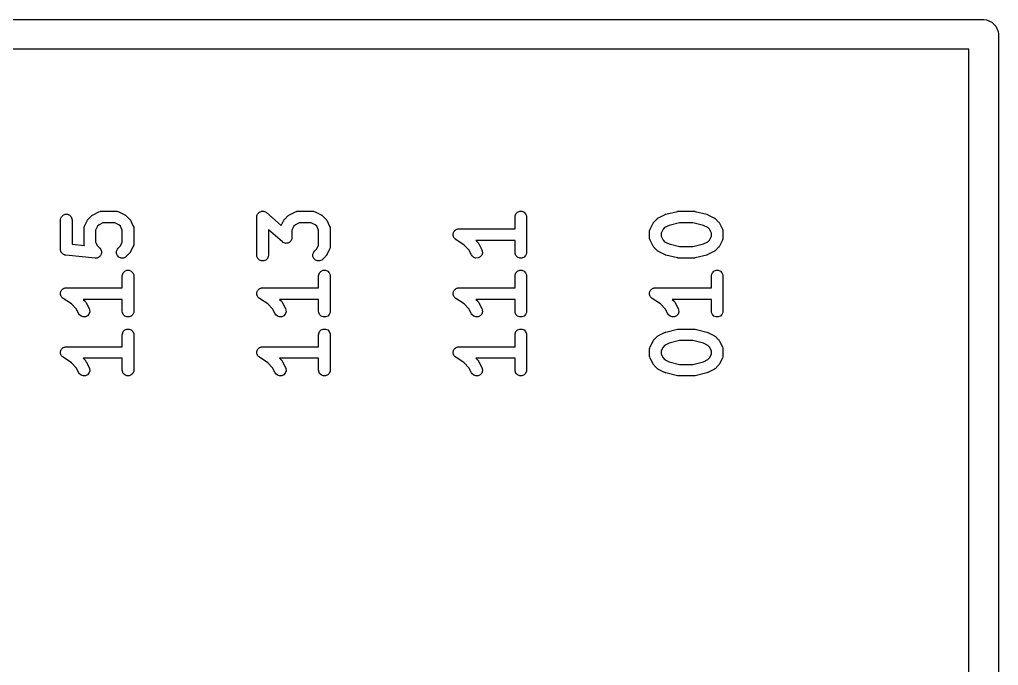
# Model space of a CAD drawing. Extents: x 164.6 to 215.9, y -98.7 to -77.7.
# Drawn here: x 190.44 to 203.1, y -87.27 to -78.91 of the extents above; entities that cross this region are included whole.
import ezdxf

# ---------------------------------------------------------------- set-up
doc = ezdxf.new("R2010")
doc.units = 0
doc.layers.add('BLACK', color=7, linetype='CONTINUOUS')

msp = doc.modelspace()

# ---------------------------------------------------------------- linework, layer by layer
at = {"layer": 'BLACK', "linetype": 'CONTINUOUS'}
for p, q in [((172.43, -78.9145), (202.91, -78.9145)), ((202.91, -78.9145), (202.947165, -78.91816)), ((202.947165, -78.91816), (203.015836, -78.946605)), ((203.015836, -78.946605), (203.068395, -78.999164)), ((203.068395, -78.999164), (203.09684, -79.067835)), ((203.09684, -79.067835), (203.1005, -79.105)), ((203.1005, -79.105), (203.1005, -96.885)), ((202.7195, -79.2955), (172.43, -79.2955)), ((202.7195, -96.6945), (202.7195, -79.2955)), ((191.389706, -81.438345), (191.465897, -81.40025)), ((191.465897, -81.40025), (191.479629, -81.394995)), ((191.479629, -81.394995), (191.482316, -81.394804)), ((191.482316, -81.394804), (191.484806, -81.393773)), ((191.484806, -81.393773), (191.499438, -81.392332)), ((191.499438, -81.392332), (191.689914, -81.392332)), ((191.689914, -81.392332), (191.704546, -81.393773)), ((191.704546, -81.393773), (191.707035, -81.394804)), ((191.707035, -81.394804), (191.709723, -81.394995)), ((191.709723, -81.394995), (191.723455, -81.40025)), ((191.723455, -81.40025), (191.799645, -81.438345)), ((193.528545, -81.417053), (193.536571, -81.407881)), ((193.536571, -81.407881), (193.53884, -81.406758)), ((193.53884, -81.406758), (193.540627, -81.404972)), ((193.540627, -81.404972), (193.551877, -81.400311)), ((193.551877, -81.400311), (193.562803, -81.394909)), ((193.562803, -81.394909), (193.565326, -81.39474)), ((193.565326, -81.39474), (193.567663, -81.393773)), ((193.567663, -81.393773), (193.579848, -81.393773)), ((193.579848, -81.393773), (193.592001, -81.392963)), ((193.592001, -81.392963), (193.594396, -81.393773)), ((193.594396, -81.393773), (193.596927, -81.393773)), ((193.596927, -81.393773), (193.608184, -81.398436)), ((193.608184, -81.398436), (193.619722, -81.402338)), ((193.619722, -81.402338), (193.622639, -81.404423)), ((193.622639, -81.404423), (193.623963, -81.404972)), ((193.623963, -81.404972), (193.625358, -81.406367)), ((193.625358, -81.406367), (193.631683, -81.410889)), ((193.631683, -81.410889), (193.823636, -81.578848)), ((193.929706, -81.438345), (194.005897, -81.40025)), ((194.005897, -81.40025), (194.019629, -81.394995)), ((194.019629, -81.394995), (194.022316, -81.394804)), ((194.022316, -81.394804), (194.024806, -81.393773)), ((194.024806, -81.393773), (194.039438, -81.392332)), ((194.039438, -81.392332), (194.229914, -81.392332)), ((194.229914, -81.392332), (194.244546, -81.393773)), ((194.244546, -81.393773), (194.247035, -81.394804)), ((194.247035, -81.394804), (194.249723, -81.394995)), ((194.249723, -81.394995), (194.263455, -81.40025)), ((194.263455, -81.40025), (194.339645, -81.438345)), ((196.859935, -81.425664), (196.880627, -81.404972)), ((196.880627, -81.404972), (196.907663, -81.393773)), ((196.907663, -81.393773), (196.936927, -81.393773)), ((196.936927, -81.393773), (196.963963, -81.404972)), ((196.963963, -81.404972), (196.984655, -81.425664)), ((198.796486, -81.432666), (198.948867, -81.394571)), ((198.948867, -81.394571), (198.951404, -81.394195)), ((198.951404, -81.394195), (198.952425, -81.393773)), ((198.952425, -81.393773), (198.957927, -81.393231)), ((198.957927, -81.393231), (198.963412, -81.39242)), ((198.963412, -81.39242), (198.964507, -81.392583)), ((198.964507, -81.392583), (198.967057, -81.392332)), ((198.967057, -81.392332), (199.157533, -81.392332)), ((199.157533, -81.392332), (199.160086, -81.392583)), ((199.160086, -81.392583), (199.161178, -81.392421)), ((199.161178, -81.392421), (199.16665, -81.393229)), ((199.16665, -81.393229), (199.172165, -81.393773)), ((199.172165, -81.393773), (199.173186, -81.394196)), ((199.173186, -81.394196), (199.175723, -81.394571)), ((199.175723, -81.394571), (199.328104, -81.432666)), ((190.967295, -81.505427), (190.968736, -81.490795)), ((190.967295, -81.886379), (190.967295, -81.505427)), ((190.968736, -81.490795), (190.979935, -81.463759)), ((190.979935, -81.463759), (191.000627, -81.443067)), ((191.000627, -81.443067), (191.027663, -81.431868)), ((191.027663, -81.431868), (191.056927, -81.431868)), ((191.056927, -81.431868), (191.083963, -81.443067)), ((191.083963, -81.443067), (191.104655, -81.463759)), ((191.104655, -81.463759), (191.115854, -81.490795)), ((191.115854, -81.490795), (191.117295, -81.505427)), ((191.117295, -81.505427), (191.117295, -81.818504)), ((191.279975, -81.586172), (191.31807, -81.509981)), ((191.31807, -81.509981), (191.322034, -81.503681)), ((191.322034, -81.503681), (191.322792, -81.501854)), ((191.322792, -81.501854), (191.32448, -81.499797)), ((191.32448, -81.499797), (191.325902, -81.497538)), ((191.325902, -81.497538), (191.3274, -81.496238)), ((191.3274, -81.496238), (191.332119, -81.490489)), ((191.332119, -81.490489), (191.370214, -81.452394)), ((191.370214, -81.452394), (191.375963, -81.447675)), ((191.375963, -81.447675), (191.377263, -81.446177)), ((191.377263, -81.446177), (191.379522, -81.444755)), ((191.379522, -81.444755), (191.381579, -81.443067)), ((191.381579, -81.443067), (191.383406, -81.442309)), ((191.383406, -81.442309), (191.389706, -81.438345)), ((191.517143, -81.542332), (191.467673, -81.567066)), ((191.672209, -81.542332), (191.517143, -81.542332)), ((191.721677, -81.567066), (191.672209, -81.542332)), ((191.799645, -81.438345), (191.805941, -81.442308)), ((191.805941, -81.442308), (191.807771, -81.443066)), ((191.807771, -81.443066), (191.809829, -81.444755)), ((191.809829, -81.444755), (191.812088, -81.446177)), ((191.812088, -81.446177), (191.813387, -81.447675)), ((191.813387, -81.447675), (191.819136, -81.452393)), ((191.819136, -81.452393), (191.857232, -81.490488)), ((191.857232, -81.490488), (191.861952, -81.496239)), ((191.861952, -81.496239), (191.86345, -81.497538)), ((191.86345, -81.497538), (191.864869, -81.499793)), ((191.864869, -81.499793), (191.86656, -81.501853)), ((191.86656, -81.501853), (191.867318, -81.503683)), ((191.867318, -81.503683), (191.871282, -81.509981)), ((191.871282, -81.509981), (191.909377, -81.586172)), ((193.507295, -81.467332), (193.508057, -81.459593)), ((193.507295, -81.96257), (193.507295, -81.467332)), ((193.507926, -81.457626), (193.508384, -81.45627)), ((193.508057, -81.459593), (193.507926, -81.457626)), ((193.508384, -81.45627), (193.508736, -81.4527)), ((193.508736, -81.4527), (193.513399, -81.441442)), ((193.513399, -81.441442), (193.517301, -81.429905)), ((193.517301, -81.429905), (193.518966, -81.428)), ((193.518966, -81.428), (193.519935, -81.425664)), ((193.519935, -81.425664), (193.528545, -81.417053)), ((193.823636, -81.578848), (193.85807, -81.509981)), ((193.85807, -81.509981), (193.862034, -81.503681)), ((193.862034, -81.503681), (193.862792, -81.501854)), ((193.862792, -81.501854), (193.86448, -81.499797)), ((193.86448, -81.499797), (193.865902, -81.497538)), ((193.865902, -81.497538), (193.8674, -81.496238)), ((193.8674, -81.496238), (193.872119, -81.490489)), ((193.872119, -81.490489), (193.910214, -81.452394)), ((193.910214, -81.452394), (193.915963, -81.447675)), ((193.915963, -81.447675), (193.917263, -81.446177)), ((193.917263, -81.446177), (193.919522, -81.444755)), ((193.919522, -81.444755), (193.921579, -81.443067)), ((193.921579, -81.443067), (193.923406, -81.442309)), ((193.923406, -81.442309), (193.929706, -81.438345)), ((194.057143, -81.542332), (194.007673, -81.567066)), ((194.212209, -81.542332), (194.057143, -81.542332)), ((194.261677, -81.567066), (194.212209, -81.542332)), ((194.339645, -81.438345), (194.345941, -81.442308)), ((194.345941, -81.442308), (194.347771, -81.443066)), ((194.347771, -81.443066), (194.349829, -81.444755)), ((194.349829, -81.444755), (194.352088, -81.446177)), ((194.352088, -81.446177), (194.353387, -81.447675)), ((194.353387, -81.447675), (194.359136, -81.452393)), ((194.359136, -81.452393), (194.397232, -81.490488)), ((194.397232, -81.490488), (194.401952, -81.496239)), ((194.401952, -81.496239), (194.40345, -81.497538)), ((194.40345, -81.497538), (194.404869, -81.499793)), ((194.404869, -81.499793), (194.40656, -81.501853)), ((194.40656, -81.501853), (194.407318, -81.503683)), ((194.407318, -81.503683), (194.411282, -81.509981)), ((194.411282, -81.509981), (194.449377, -81.586172)), ((196.847295, -81.467332), (196.848736, -81.4527)), ((196.847295, -81.620903), (196.847295, -81.467332)), ((196.848736, -81.4527), (196.859935, -81.425664)), ((196.984655, -81.425664), (196.995854, -81.4527)), ((196.995854, -81.4527), (196.997295, -81.467332)), ((196.997295, -81.467332), (196.997295, -81.924475)), ((198.633308, -81.548076), (198.637272, -81.541776)), ((198.637272, -81.541776), (198.63803, -81.539949)), ((198.63803, -81.539949), (198.639718, -81.537892)), ((198.639718, -81.537892), (198.64114, -81.535633)), ((198.64114, -81.535633), (198.642638, -81.534333)), ((198.642638, -81.534333), (198.647357, -81.528584)), ((198.647357, -81.528584), (198.685452, -81.490489)), ((198.685452, -81.490489), (198.691201, -81.48577)), ((198.691201, -81.48577), (198.692501, -81.484272)), ((198.692501, -81.484272), (198.69476, -81.48285)), ((198.69476, -81.48285), (198.696817, -81.481162)), ((198.696817, -81.481162), (198.698644, -81.480404)), ((198.698644, -81.480404), (198.704944, -81.47644)), ((198.704944, -81.47644), (198.781135, -81.438345)), ((198.781135, -81.438345), (198.782204, -81.437935)), ((198.782204, -81.437935), (198.78264, -81.437613)), ((198.78264, -81.437613), (198.788785, -81.435417)), ((198.788785, -81.435417), (198.794867, -81.43309)), ((198.794867, -81.43309), (198.795406, -81.433051)), ((198.795406, -81.433051), (198.796486, -81.432666)), ((198.976291, -81.542332), (198.840851, -81.576191)), ((199.148299, -81.542332), (198.976291, -81.542332)), ((199.283738, -81.576191), (199.148299, -81.542332)), ((199.328104, -81.432666), (199.329183, -81.433051)), ((199.329183, -81.433051), (199.329723, -81.43309)), ((199.329723, -81.43309), (199.335804, -81.435417)), ((199.335804, -81.435417), (199.34195, -81.437613)), ((199.34195, -81.437613), (199.342385, -81.437935)), ((199.342385, -81.437935), (199.343455, -81.438345)), ((199.343455, -81.438345), (199.419645, -81.47644)), ((199.419645, -81.47644), (199.425941, -81.480403)), ((199.425941, -81.480403), (199.427771, -81.481161)), ((199.427771, -81.481161), (199.429829, -81.48285)), ((199.429829, -81.48285), (199.432088, -81.484272)), ((199.432088, -81.484272), (199.433387, -81.48577)), ((199.433387, -81.48577), (199.439136, -81.490488)), ((199.439136, -81.490488), (199.477232, -81.528583)), ((199.477232, -81.528583), (199.481952, -81.534334)), ((199.481952, -81.534334), (199.48345, -81.535633)), ((199.48345, -81.535633), (199.484869, -81.537888)), ((199.484869, -81.537888), (199.48656, -81.539948)), ((199.48656, -81.539948), (199.487318, -81.541778)), ((199.487318, -81.541778), (199.491282, -81.548076)), ((191.272057, -81.619713), (191.273498, -81.605081)), ((191.272057, -81.810189), (191.272057, -81.619713)), ((191.273498, -81.605081), (191.274529, -81.602591)), ((191.274529, -81.602591), (191.27472, -81.599904)), ((191.27472, -81.599904), (191.279975, -81.586172)), ((191.446791, -81.587948), (191.422057, -81.637417)), ((191.422057, -81.637417), (191.422057, -81.792484)), ((191.467673, -81.567066), (191.446791, -81.587948)), ((191.742561, -81.587949), (191.721677, -81.567066)), ((191.767295, -81.637417), (191.742561, -81.587949)), ((191.767295, -81.792484), (191.767295, -81.637417)), ((191.909377, -81.586172), (191.914632, -81.599904)), ((191.914632, -81.599904), (191.914822, -81.602591)), ((191.914822, -81.602591), (191.915854, -81.605081)), ((191.915854, -81.605081), (191.917295, -81.619713)), ((191.917295, -81.619713), (191.917295, -81.810189)), ((193.83767, -81.790442), (193.657295, -81.632614)), ((193.657295, -81.632614), (193.657295, -81.96257)), ((193.986791, -81.587948), (193.962057, -81.637417)), ((193.962057, -81.637417), (193.962057, -81.733998)), ((194.007673, -81.567066), (193.986791, -81.587948)), ((194.282561, -81.587949), (194.261677, -81.567066)), ((194.307295, -81.637417), (194.282561, -81.587949)), ((194.307295, -81.830579), (194.307295, -81.637417)), ((194.449377, -81.586172), (194.454632, -81.599904)), ((194.454632, -81.599904), (194.454822, -81.602591)), ((194.454822, -81.602591), (194.455854, -81.605081)), ((194.455854, -81.605081), (194.457295, -81.619713)), ((194.457295, -81.619713), (194.457295, -81.848284)), ((196.051547, -81.674482), (196.052974, -81.667274)), ((196.052974, -81.667274), (196.057093, -81.661095)), ((196.057093, -81.661095), (196.059935, -81.654235)), ((196.059935, -81.654235), (196.06513, -81.649039)), ((196.06513, -81.649039), (196.069207, -81.642925)), ((196.069207, -81.642925), (196.075376, -81.638793)), ((196.075376, -81.638793), (196.080627, -81.633543)), ((196.080627, -81.633543), (196.087416, -81.63073)), ((196.087416, -81.63073), (196.093522, -81.626642)), ((196.093522, -81.626642), (196.100802, -81.625185)), ((196.100802, -81.625185), (196.107663, -81.622344)), ((196.107663, -81.622344), (196.122141, -81.620918)), ((196.122141, -81.620918), (196.122217, -81.620903)), ((196.122217, -81.620903), (196.122242, -81.620908)), ((196.122242, -81.620908), (196.122295, -81.620903)), ((196.122295, -81.620903), (196.847295, -81.620903)), ((198.587295, -81.657808), (198.588736, -81.643176)), ((198.587295, -81.733998), (198.587295, -81.657808)), ((198.588736, -81.643176), (198.589767, -81.640686)), ((198.589767, -81.640686), (198.589958, -81.637999)), ((198.589958, -81.637999), (198.595213, -81.624267)), ((198.595213, -81.624267), (198.633308, -81.548076)), ((198.762029, -81.626043), (198.737295, -81.675512)), ((198.782911, -81.605161), (198.762029, -81.626043)), ((198.840851, -81.576191), (198.782911, -81.605161)), ((199.341677, -81.605161), (199.283738, -81.576191)), ((199.362561, -81.626044), (199.341677, -81.605161)), ((199.387295, -81.675512), (199.362561, -81.626044)), ((199.491282, -81.548076), (199.529377, -81.624267)), ((199.529377, -81.624267), (199.534632, -81.637999)), ((199.534632, -81.637999), (199.534822, -81.640686)), ((199.534822, -81.640686), (199.535854, -81.643176)), ((199.535854, -81.643176), (199.537295, -81.657808)), ((199.537295, -81.657808), (199.537295, -81.733998)), ((191.422057, -81.792484), (191.446791, -81.841952)), ((191.742561, -81.841952), (191.767295, -81.792484)), ((193.843993, -81.794962), (193.83767, -81.790442)), ((193.845389, -81.796358), (193.843993, -81.794962)), ((193.930511, -81.794571), (193.928725, -81.796358)), ((193.932781, -81.793449), (193.930511, -81.794571)), ((193.940806, -81.784276), (193.932781, -81.793449)), ((193.949417, -81.775666), (193.940806, -81.784276)), ((193.950385, -81.773329), (193.949417, -81.775666)), ((193.952051, -81.771425), (193.950385, -81.773329)), ((193.955955, -81.759881), (193.952051, -81.771425)), ((193.960616, -81.74863), (193.955955, -81.759881)), ((193.960967, -81.745063), (193.960616, -81.74863)), ((193.961427, -81.743704), (193.960967, -81.745063)), ((193.962057, -81.733998), (193.961295, -81.74173)), ((193.961295, -81.74173), (193.961427, -81.743704)), ((196.047295, -81.695981), (196.048736, -81.688696)), ((196.048736, -81.703186), (196.047295, -81.695981)), ((196.048736, -81.681271), (196.051547, -81.674482)), ((196.048736, -81.688696), (196.048736, -81.681271)), ((196.048736, -81.710535), (196.048736, -81.703186)), ((196.051577, -81.717395), (196.048736, -81.710535)), ((196.053034, -81.724676), (196.051577, -81.717395)), ((196.057122, -81.730781), (196.053034, -81.724676)), ((196.059935, -81.737571), (196.057122, -81.730781)), ((196.065185, -81.742821), (196.059935, -81.737571)), ((196.069317, -81.748991), (196.065185, -81.742821)), ((196.080575, -81.758211), (196.069317, -81.748991)), ((196.080627, -81.758263), (196.080575, -81.758211)), ((196.080649, -81.758272), (196.080627, -81.758263)), ((196.080692, -81.758307), (196.080649, -81.758272)), ((196.1888, -81.830379), (196.080692, -81.758307)), ((196.847295, -81.770903), (196.341456, -81.770903)), ((196.341456, -81.770903), (196.365804, -81.795251)), ((196.365804, -81.795251), (196.370522, -81.801)), ((196.847295, -81.924475), (196.847295, -81.770903)), ((198.588736, -81.74863), (198.587295, -81.733998)), ((198.589767, -81.751119), (198.588736, -81.74863)), ((198.589958, -81.753807), (198.589767, -81.751119)), ((198.595213, -81.767539), (198.589958, -81.753807)), ((198.633308, -81.84373), (198.595213, -81.767539)), ((198.737295, -81.675512), (198.737295, -81.716293)), ((198.737295, -81.716293), (198.762029, -81.765762)), ((198.762029, -81.765762), (198.782911, -81.786644)), ((198.782911, -81.786644), (198.84085, -81.815614)), ((199.283737, -81.815614), (199.341677, -81.786644)), ((199.341677, -81.786644), (199.362561, -81.765761)), ((199.362561, -81.765761), (199.387295, -81.716293)), ((199.387295, -81.716293), (199.387295, -81.675512)), ((199.529377, -81.767539), (199.491282, -81.84373)), ((199.534632, -81.753807), (199.529377, -81.767539)), ((199.534822, -81.751119), (199.534632, -81.753807)), ((199.535854, -81.74863), (199.534822, -81.751119)), ((199.537295, -81.733998), (199.535854, -81.74863)), ((190.967827, -81.89179), (190.967295, -81.886379)), ((190.967645, -81.893619), (190.967827, -81.89179)), ((190.968183, -81.895405), (190.967645, -81.893619)), ((190.968736, -81.901011), (190.968183, -81.895405)), ((190.97293, -81.911137), (190.968736, -81.901011)), ((190.976098, -81.921635), (190.97293, -81.911137)), ((190.978489, -81.924558), (190.976098, -81.921635)), ((191.117295, -81.818504), (191.27641, -81.834416)), ((191.273498, -81.824821), (191.272057, -81.810189)), ((191.274529, -81.82731), (191.273498, -81.824821)), ((191.27472, -81.829998), (191.274529, -81.82731)), ((191.27641, -81.834416), (191.27472, -81.829998)), ((191.446791, -81.841952), (191.476281, -81.871443)), ((191.476281, -81.871443), (191.485608, -81.882808)), ((191.485608, -81.882808), (191.487053, -81.886296)), ((191.487053, -81.886296), (191.489444, -81.889219)), ((191.489444, -81.889219), (191.492611, -81.899716)), ((191.492611, -81.899716), (191.496806, -81.909844)), ((191.496806, -81.909844), (191.496806, -81.913619)), ((191.496806, -81.913619), (191.497897, -81.917235)), ((191.497897, -81.917235), (191.496806, -81.928144)), ((191.692545, -81.909844), (191.703744, -81.882807)), ((191.692545, -81.939106), (191.692545, -81.909844)), ((191.703744, -81.882807), (191.713071, -81.871442)), ((191.713071, -81.871442), (191.742561, -81.841952)), ((191.871282, -81.91992), (191.867319, -81.926214)), ((191.909377, -81.84373), (191.871282, -81.91992)), ((191.914632, -81.829998), (191.909377, -81.84373)), ((191.914822, -81.82731), (191.914632, -81.829998)), ((191.915854, -81.824821), (191.914822, -81.82731)), ((191.917295, -81.810189), (191.915854, -81.824821)), ((193.846712, -81.796906), (193.845389, -81.796358)), ((193.84963, -81.798992), (193.846712, -81.796906)), ((193.861173, -81.802896), (193.84963, -81.798992)), ((193.872425, -81.807557), (193.861173, -81.802896)), ((193.874953, -81.807557), (193.872425, -81.807557)), ((193.877351, -81.808368), (193.874953, -81.807557)), ((193.889514, -81.807557), (193.877351, -81.808368)), ((193.901689, -81.807557), (193.889514, -81.807557)), ((193.904025, -81.806589), (193.901689, -81.807557)), ((193.90655, -81.806421), (193.904025, -81.806589)), ((193.917477, -81.801016), (193.90655, -81.806421)), ((193.928725, -81.796358), (193.917477, -81.801016)), ((194.232545, -81.947938), (194.243744, -81.920902)), ((194.243744, -81.920902), (194.253072, -81.909536)), ((194.253072, -81.909536), (194.282561, -81.880047)), ((194.282561, -81.880047), (194.307295, -81.830579)), ((194.449377, -81.881825), (194.411282, -81.958016)), ((194.454632, -81.868093), (194.449377, -81.881825)), ((194.454822, -81.865405), (194.454632, -81.868093)), ((194.455854, -81.862916), (194.454822, -81.865405)), ((194.457295, -81.848284), (194.455854, -81.862916)), ((196.251131, -81.892711), (196.1888, -81.830379)), ((196.283784, -81.958016), (196.251131, -81.892711)), ((196.370522, -81.801), (196.372021, -81.8023)), ((196.372021, -81.8023), (196.373442, -81.804559)), ((196.373442, -81.804559), (196.375131, -81.806616)), ((196.375131, -81.806616), (196.375888, -81.808443)), ((196.375888, -81.808443), (196.379853, -81.814743)), ((196.379853, -81.814743), (196.417948, -81.890934)), ((196.417948, -81.890934), (196.423203, -81.904666)), ((196.423203, -81.904666), (196.425277, -81.933856)), ((198.637272, -81.850029), (198.633308, -81.84373)), ((198.63803, -81.851857), (198.637272, -81.850029)), ((198.639718, -81.853913), (198.63803, -81.851857)), ((198.64114, -81.856173), (198.639718, -81.853913)), ((198.642638, -81.857472), (198.64114, -81.856173)), ((198.647357, -81.863222), (198.642638, -81.857472)), ((198.685452, -81.901317), (198.647357, -81.863222)), ((198.691201, -81.906035), (198.685452, -81.901317)), ((198.692501, -81.907534), (198.691201, -81.906035)), ((198.69476, -81.908955), (198.692501, -81.907534)), ((198.696817, -81.910644), (198.69476, -81.908955)), ((198.698644, -81.911401), (198.696817, -81.910644)), ((198.704944, -81.915366), (198.698644, -81.911401)), ((198.781135, -81.953461), (198.704944, -81.915366)), ((198.84085, -81.815614), (198.976292, -81.849475)), ((198.976292, -81.849475), (199.148298, -81.849475)), ((199.148298, -81.849475), (199.283737, -81.815614)), ((199.419645, -81.915366), (199.343455, -81.953461)), ((199.425941, -81.911402), (199.419645, -81.915366)), ((199.427771, -81.910645), (199.425941, -81.911402)), ((199.429829, -81.908955), (199.427771, -81.910645)), ((199.432088, -81.907534), (199.429829, -81.908955)), ((199.433387, -81.906035), (199.432088, -81.907534)), ((199.439136, -81.901318), (199.433387, -81.906035)), ((199.477232, -81.863223), (199.439136, -81.901318)), ((199.481952, -81.857471), (199.477232, -81.863223)), ((199.48345, -81.856173), (199.481952, -81.857471)), ((199.484869, -81.853917), (199.48345, -81.856173)), ((199.48656, -81.851858), (199.484869, -81.853917)), ((199.487318, -81.850027), (199.48656, -81.851858)), ((199.491282, -81.84373), (199.487318, -81.850027)), ((190.979935, -81.928047), (190.978489, -81.924558)), ((190.987688, -81.9358), (190.979935, -81.928047)), ((190.994629, -81.944283), (190.987688, -81.9358)), ((190.997955, -81.946067), (190.994629, -81.944283)), ((191.000627, -81.948739), (190.997955, -81.946067)), ((191.010756, -81.952934), (191.000627, -81.948739)), ((191.020416, -81.958117), (191.010756, -81.952934)), ((191.02594, -81.959224), (191.020416, -81.958117)), ((191.027663, -81.959938), (191.02594, -81.959224)), ((191.0295, -81.959938), (191.027663, -81.959938)), ((191.034832, -81.961007), (191.0295, -81.959938)), ((191.415784, -81.999103), (191.034832, -81.961007)), ((191.430487, -81.999125), (191.415784, -81.999103)), ((191.434103, -81.998034), (191.430487, -81.999125)), ((191.437877, -81.998034), (191.434103, -81.998034)), ((191.448003, -81.99384), (191.437877, -81.998034)), ((191.458503, -81.990672), (191.448003, -81.99384)), ((191.461425, -81.98828), (191.458503, -81.990672)), ((191.464914, -81.986836), (191.461425, -81.98828)), ((191.472668, -81.979081), (191.464914, -81.986836)), ((191.481151, -81.972141), (191.472668, -81.979081)), ((191.482935, -81.968814), (191.481151, -81.972141)), ((191.485607, -81.966143), (191.482935, -81.968814)), ((191.489802, -81.956013), (191.485607, -81.966143)), ((191.494985, -81.946354), (191.489802, -81.956013)), ((191.49536, -81.942595), (191.494985, -81.946354)), ((191.496806, -81.939107), (191.49536, -81.942595)), ((191.496806, -81.928144), (191.496806, -81.939107)), ((191.703744, -81.966143), (191.692545, -81.939106)), ((191.724436, -81.986835), (191.703744, -81.966143)), ((191.751473, -81.998034), (191.724436, -81.986835)), ((191.780735, -81.998034), (191.751473, -81.998034)), ((191.807772, -81.986835), (191.780735, -81.998034)), ((191.819137, -81.977508), (191.807772, -81.986835)), ((191.857233, -81.939412), (191.819137, -81.977508)), ((191.861953, -81.933661), (191.857233, -81.939412)), ((191.86345, -81.932363), (191.861953, -81.933661)), ((191.864869, -81.930108), (191.86345, -81.932363)), ((191.866561, -81.928047), (191.864869, -81.930108)), ((191.867319, -81.926214), (191.866561, -81.928047)), ((193.508736, -81.977202), (193.507295, -81.96257)), ((193.519935, -82.004238), (193.508736, -81.977202)), ((193.540627, -82.02493), (193.519935, -82.004238)), ((193.567663, -82.036129), (193.540627, -82.02493)), ((193.596927, -82.036129), (193.567663, -82.036129)), ((193.623963, -82.02493), (193.596927, -82.036129)), ((193.644655, -82.004238), (193.623963, -82.02493)), ((193.655854, -81.977202), (193.644655, -82.004238)), ((193.657295, -81.96257), (193.655854, -81.977202)), ((194.232545, -81.9772), (194.232545, -81.947938)), ((194.243743, -82.004237), (194.232545, -81.9772)), ((194.264436, -82.02493), (194.243743, -82.004237)), ((194.291472, -82.036129), (194.264436, -82.02493)), ((194.320734, -82.036129), (194.291472, -82.036129)), ((194.347771, -82.024931), (194.320734, -82.036129)), ((194.359136, -82.015604), (194.347771, -82.024931)), ((194.397232, -81.977509), (194.359136, -82.015604)), ((194.401952, -81.971757), (194.397232, -81.977509)), ((194.40345, -81.970459), (194.401952, -81.971757)), ((194.404869, -81.968203), (194.40345, -81.970459)), ((194.40656, -81.966144), (194.404869, -81.968203)), ((194.407318, -81.964313), (194.40656, -81.966144)), ((194.411282, -81.958016), (194.407318, -81.964313)), ((196.291616, -81.970459), (196.283784, -81.958016)), ((196.313724, -81.989632), (196.291616, -81.970459)), ((196.341485, -81.998886), (196.313724, -81.989632)), ((196.370675, -81.996812), (196.341485, -81.998886)), ((196.39685, -81.983725), (196.370675, -81.996812)), ((196.416023, -81.961617), (196.39685, -81.983725)), ((196.425277, -81.933856), (196.416023, -81.961617)), ((196.848736, -81.939107), (196.847295, -81.924475)), ((196.859935, -81.966143), (196.848736, -81.939107)), ((196.880627, -81.986835), (196.859935, -81.966143)), ((196.907663, -81.998034), (196.880627, -81.986835)), ((196.936927, -81.998034), (196.907663, -81.998034)), ((196.963963, -81.986835), (196.936927, -81.998034)), ((196.984655, -81.966143), (196.963963, -81.986835)), ((196.995854, -81.939107), (196.984655, -81.966143)), ((196.997295, -81.924475), (196.995854, -81.939107)), ((198.782204, -81.95387), (198.781135, -81.953461)), ((198.78264, -81.954193), (198.782204, -81.95387)), ((198.788791, -81.956391), (198.78264, -81.954193)), ((198.794867, -81.958716), (198.788791, -81.956391)), ((198.795405, -81.958754), (198.794867, -81.958716)), ((198.796485, -81.95914), (198.795405, -81.958754)), ((198.948867, -81.997236), (198.796485, -81.95914)), ((198.951403, -81.997611), (198.948867, -81.997236)), ((198.952425, -81.998034), (198.951403, -81.997611)), ((198.957937, -81.998576), (198.952425, -81.998034)), ((198.963411, -81.999386), (198.957937, -81.998576)), ((198.964503, -81.999223), (198.963411, -81.999386)), ((198.967057, -81.999475), (198.964503, -81.999223)), ((199.157533, -81.999475), (198.967057, -81.999475)), ((199.160086, -81.999223), (199.157533, -81.999475)), ((199.161179, -81.999386), (199.160086, -81.999223)), ((199.166653, -81.998576), (199.161179, -81.999386)), ((199.172165, -81.998034), (199.166653, -81.998576)), ((199.173185, -81.997611), (199.172165, -81.998034)), ((199.175724, -81.997236), (199.173185, -81.997611)), ((199.328105, -81.95914), (199.175724, -81.997236)), ((199.329184, -81.958754), (199.328105, -81.95914)), ((199.329723, -81.958716), (199.329184, -81.958754)), ((199.335798, -81.956391), (199.329723, -81.958716)), ((199.34195, -81.954193), (199.335798, -81.956391)), ((199.342385, -81.95387), (199.34195, -81.954193)), ((199.343455, -81.953461), (199.342385, -81.95387)), ((191.779935, -82.187569), (191.800627, -82.166877)), ((191.800627, -82.166877), (191.827663, -82.155678)), ((191.827663, -82.155678), (191.856927, -82.155678)), ((191.856927, -82.155678), (191.883963, -82.166877)), ((191.883963, -82.166877), (191.904655, -82.187569)), ((194.319935, -82.187569), (194.340627, -82.166877)), ((194.340627, -82.166877), (194.367663, -82.155678)), ((194.367663, -82.155678), (194.396927, -82.155678)), ((194.396927, -82.155678), (194.423963, -82.166877)), ((194.423963, -82.166877), (194.444655, -82.187569)), ((196.859935, -82.187569), (196.880627, -82.166877)), ((196.880627, -82.166877), (196.907663, -82.155678)), ((196.907663, -82.155678), (196.936927, -82.155678)), ((196.936927, -82.155678), (196.963963, -82.166877)), ((196.963963, -82.166877), (196.984655, -82.187569)), ((199.399935, -82.187569), (199.420627, -82.166877)), ((199.420627, -82.166877), (199.447663, -82.155678)), ((199.447663, -82.155678), (199.476927, -82.155678)), ((199.476927, -82.155678), (199.503963, -82.166877)), ((199.503963, -82.166877), (199.524655, -82.187569)), ((191.767295, -82.229237), (191.768736, -82.214605)), ((191.767295, -82.382808), (191.767295, -82.229237)), ((191.768736, -82.214605), (191.779935, -82.187569)), ((191.904655, -82.187569), (191.915854, -82.214605)), ((191.915854, -82.214605), (191.917295, -82.229237)), ((191.917295, -82.229237), (191.917295, -82.68638)), ((194.307295, -82.229237), (194.308736, -82.214605)), ((194.307295, -82.382808), (194.307295, -82.229237)), ((194.308736, -82.214605), (194.319935, -82.187569)), ((194.444655, -82.187569), (194.455854, -82.214605)), ((194.455854, -82.214605), (194.457295, -82.229237)), ((194.457295, -82.229237), (194.457295, -82.68638)), ((196.847295, -82.229237), (196.848736, -82.214605)), ((196.847295, -82.382808), (196.847295, -82.229237)), ((196.848736, -82.214605), (196.859935, -82.187569)), ((196.984655, -82.187569), (196.995854, -82.214605)), ((196.995854, -82.214605), (196.997295, -82.229237)), ((196.997295, -82.229237), (196.997295, -82.68638)), ((199.387295, -82.229237), (199.388736, -82.214605)), ((199.387295, -82.382808), (199.387295, -82.229237)), ((199.388736, -82.214605), (199.399935, -82.187569)), ((199.524655, -82.187569), (199.535854, -82.214605)), ((199.535854, -82.214605), (199.537295, -82.229237)), ((199.537295, -82.229237), (199.537295, -82.68638)), ((190.972974, -82.429179), (190.977093, -82.423)), ((190.977093, -82.423), (190.979935, -82.41614)), ((190.979935, -82.41614), (190.98513, -82.410944)), ((190.98513, -82.410944), (190.989207, -82.40483)), ((190.989207, -82.40483), (190.995376, -82.400698)), ((190.995376, -82.400698), (191.000627, -82.395448)), ((191.000627, -82.395448), (191.007416, -82.392635)), ((191.007416, -82.392635), (191.013522, -82.388547)), ((191.013522, -82.388547), (191.020802, -82.38709)), ((191.020802, -82.38709), (191.027663, -82.384249)), ((191.027663, -82.384249), (191.042141, -82.382823)), ((191.042141, -82.382823), (191.042217, -82.382808)), ((191.042217, -82.382808), (191.042242, -82.382813)), ((191.042242, -82.382813), (191.042295, -82.382808)), ((191.042295, -82.382808), (191.767295, -82.382808)), ((193.512974, -82.429179), (193.517093, -82.423)), ((193.517093, -82.423), (193.519935, -82.41614)), ((193.519935, -82.41614), (193.52513, -82.410944)), ((193.52513, -82.410944), (193.529207, -82.40483)), ((193.529207, -82.40483), (193.535376, -82.400698)), ((193.535376, -82.400698), (193.540627, -82.395448)), ((193.540627, -82.395448), (193.547416, -82.392635)), ((193.547416, -82.392635), (193.553522, -82.388547)), ((193.553522, -82.388547), (193.560802, -82.38709)), ((193.560802, -82.38709), (193.567663, -82.384249)), ((193.567663, -82.384249), (193.582141, -82.382823)), ((193.582141, -82.382823), (193.582217, -82.382808)), ((193.582217, -82.382808), (193.582242, -82.382813)), ((193.582242, -82.382813), (193.582295, -82.382808)), ((193.582295, -82.382808), (194.307295, -82.382808)), ((196.052974, -82.429179), (196.057093, -82.423)), ((196.057093, -82.423), (196.059935, -82.41614)), ((196.059935, -82.41614), (196.06513, -82.410944)), ((196.06513, -82.410944), (196.069207, -82.40483)), ((196.069207, -82.40483), (196.075376, -82.400698)), ((196.075376, -82.400698), (196.080627, -82.395448)), ((196.080627, -82.395448), (196.087416, -82.392635)), ((196.087416, -82.392635), (196.093522, -82.388547)), ((196.093522, -82.388547), (196.100802, -82.38709)), ((196.100802, -82.38709), (196.107663, -82.384249)), ((196.107663, -82.384249), (196.122141, -82.382823)), ((196.122141, -82.382823), (196.122217, -82.382808)), ((196.122217, -82.382808), (196.122242, -82.382813)), ((196.122242, -82.382813), (196.122295, -82.382808)), ((196.122295, -82.382808), (196.847295, -82.382808)), ((198.592974, -82.429179), (198.597093, -82.423)), ((198.597093, -82.423), (198.599935, -82.41614)), ((198.599935, -82.41614), (198.60513, -82.410944)), ((198.60513, -82.410944), (198.609207, -82.40483)), ((198.609207, -82.40483), (198.615376, -82.400698)), ((198.615376, -82.400698), (198.620627, -82.395448)), ((198.620627, -82.395448), (198.627416, -82.392635)), ((198.627416, -82.392635), (198.633522, -82.388547)), ((198.633522, -82.388547), (198.640802, -82.38709)), ((198.640802, -82.38709), (198.647663, -82.384249)), ((198.647663, -82.384249), (198.662141, -82.382823)), ((198.662141, -82.382823), (198.662217, -82.382808)), ((198.662217, -82.382808), (198.662242, -82.382813)), ((198.662242, -82.382813), (198.662295, -82.382808)), ((198.662295, -82.382808), (199.387295, -82.382808)), ((190.967295, -82.457886), (190.968736, -82.450601)), ((190.968736, -82.465091), (190.967295, -82.457886)), ((190.968736, -82.443176), (190.971547, -82.436387)), ((190.968736, -82.450601), (190.968736, -82.443176)), ((190.968736, -82.47244), (190.968736, -82.465091)), ((190.971577, -82.4793), (190.968736, -82.47244)), ((190.971547, -82.436387), (190.972974, -82.429179)), ((190.973034, -82.486581), (190.971577, -82.4793)), ((190.977122, -82.492686), (190.973034, -82.486581)), ((190.979935, -82.499476), (190.977122, -82.492686)), ((190.985185, -82.504726), (190.979935, -82.499476)), ((190.989317, -82.510896), (190.985185, -82.504726)), ((191.000575, -82.520116), (190.989317, -82.510896)), ((191.000627, -82.520168), (191.000575, -82.520116)), ((191.000649, -82.520177), (191.000627, -82.520168)), ((191.000692, -82.520212), (191.000649, -82.520177)), ((191.1088, -82.592284), (191.000692, -82.520212)), ((191.767295, -82.532808), (191.261456, -82.532808)), ((191.261456, -82.532808), (191.285804, -82.557156)), ((191.767295, -82.68638), (191.767295, -82.532808)), ((193.507295, -82.457886), (193.508736, -82.450601)), ((193.508736, -82.465091), (193.507295, -82.457886)), ((193.508736, -82.443176), (193.511547, -82.436387)), ((193.508736, -82.450601), (193.508736, -82.443176)), ((193.508736, -82.47244), (193.508736, -82.465091)), ((193.511577, -82.4793), (193.508736, -82.47244)), ((193.511547, -82.436387), (193.512974, -82.429179)), ((193.513034, -82.486581), (193.511577, -82.4793)), ((193.517122, -82.492686), (193.513034, -82.486581)), ((193.519935, -82.499476), (193.517122, -82.492686)), ((193.525185, -82.504726), (193.519935, -82.499476)), ((193.529317, -82.510896), (193.525185, -82.504726)), ((193.540575, -82.520116), (193.529317, -82.510896)), ((193.540627, -82.520168), (193.540575, -82.520116)), ((193.540649, -82.520177), (193.540627, -82.520168)), ((193.540692, -82.520212), (193.540649, -82.520177)), ((193.6488, -82.592284), (193.540692, -82.520212)), ((194.307295, -82.532808), (193.801456, -82.532808)), ((193.801456, -82.532808), (193.825804, -82.557156)), ((194.307295, -82.68638), (194.307295, -82.532808)), ((196.047295, -82.457886), (196.048736, -82.450601)), ((196.048736, -82.465091), (196.047295, -82.457886)), ((196.048736, -82.443176), (196.051547, -82.436387)), ((196.048736, -82.450601), (196.048736, -82.443176)), ((196.048736, -82.47244), (196.048736, -82.465091)), ((196.051577, -82.4793), (196.048736, -82.47244)), ((196.051547, -82.436387), (196.052974, -82.429179)), ((196.053034, -82.486581), (196.051577, -82.4793)), ((196.057122, -82.492686), (196.053034, -82.486581)), ((196.059935, -82.499476), (196.057122, -82.492686)), ((196.065185, -82.504726), (196.059935, -82.499476)), ((196.069317, -82.510896), (196.065185, -82.504726)), ((196.080575, -82.520116), (196.069317, -82.510896)), ((196.080627, -82.520168), (196.080575, -82.520116)), ((196.080649, -82.520177), (196.080627, -82.520168)), ((196.080692, -82.520212), (196.080649, -82.520177)), ((196.1888, -82.592284), (196.080692, -82.520212)), ((196.847295, -82.532808), (196.341456, -82.532808)), ((196.341456, -82.532808), (196.365804, -82.557156)), ((196.847295, -82.68638), (196.847295, -82.532808)), ((198.587295, -82.457886), (198.588736, -82.450601)), ((198.588736, -82.465091), (198.587295, -82.457886)), ((198.588736, -82.443176), (198.591547, -82.436387)), ((198.588736, -82.450601), (198.588736, -82.443176)), ((198.588736, -82.47244), (198.588736, -82.465091)), ((198.591577, -82.4793), (198.588736, -82.47244)), ((198.591547, -82.436387), (198.592974, -82.429179)), ((198.593034, -82.486581), (198.591577, -82.4793)), ((198.597122, -82.492686), (198.593034, -82.486581)), ((198.599935, -82.499476), (198.597122, -82.492686)), ((198.605185, -82.504726), (198.599935, -82.499476)), ((198.609317, -82.510896), (198.605185, -82.504726)), ((198.620575, -82.520116), (198.609317, -82.510896)), ((198.620627, -82.520168), (198.620575, -82.520116)), ((198.620649, -82.520177), (198.620627, -82.520168)), ((198.620692, -82.520212), (198.620649, -82.520177)), ((198.7288, -82.592284), (198.620692, -82.520212)), ((199.387295, -82.532808), (198.881456, -82.532808)), ((198.881456, -82.532808), (198.905804, -82.557156)), ((199.387295, -82.68638), (199.387295, -82.532808)), ((191.171131, -82.654616), (191.1088, -82.592284)), ((191.203784, -82.719921), (191.171131, -82.654616)), ((191.285804, -82.557156), (191.290522, -82.562905)), ((191.290522, -82.562905), (191.292021, -82.564205)), ((191.292021, -82.564205), (191.293442, -82.566464)), ((191.293442, -82.566464), (191.295131, -82.568521)), ((191.295131, -82.568521), (191.295888, -82.570348)), ((191.295888, -82.570348), (191.299853, -82.576648)), ((191.299853, -82.576648), (191.337948, -82.652839)), ((191.337948, -82.652839), (191.343203, -82.666571)), ((191.343203, -82.666571), (191.345277, -82.695761)), ((193.711131, -82.654616), (193.6488, -82.592284)), ((193.743784, -82.719921), (193.711131, -82.654616)), ((193.825804, -82.557156), (193.830522, -82.562905)), ((193.830522, -82.562905), (193.832021, -82.564205)), ((193.832021, -82.564205), (193.833442, -82.566464)), ((193.833442, -82.566464), (193.835131, -82.568521)), ((193.835131, -82.568521), (193.835888, -82.570348)), ((193.835888, -82.570348), (193.839853, -82.576648)), ((193.839853, -82.576648), (193.877948, -82.652839)), ((193.877948, -82.652839), (193.883203, -82.666571)), ((193.883203, -82.666571), (193.885277, -82.695761)), ((196.251131, -82.654616), (196.1888, -82.592284)), ((196.283784, -82.719921), (196.251131, -82.654616)), ((196.365804, -82.557156), (196.370522, -82.562905)), ((196.370522, -82.562905), (196.372021, -82.564205)), ((196.372021, -82.564205), (196.373442, -82.566464)), ((196.373442, -82.566464), (196.375131, -82.568521)), ((196.375131, -82.568521), (196.375888, -82.570348)), ((196.375888, -82.570348), (196.379853, -82.576648)), ((196.379853, -82.576648), (196.417948, -82.652839)), ((196.417948, -82.652839), (196.423203, -82.666571)), ((196.423203, -82.666571), (196.425277, -82.695761)), ((198.791131, -82.654616), (198.7288, -82.592284)), ((198.823784, -82.719921), (198.791131, -82.654616)), ((198.905804, -82.557156), (198.910522, -82.562905)), ((198.910522, -82.562905), (198.912021, -82.564205)), ((198.912021, -82.564205), (198.913442, -82.566464)), ((198.913442, -82.566464), (198.915131, -82.568521)), ((198.915131, -82.568521), (198.915888, -82.570348)), ((198.915888, -82.570348), (198.919853, -82.576648)), ((198.919853, -82.576648), (198.957948, -82.652839)), ((198.957948, -82.652839), (198.963203, -82.666571)), ((198.963203, -82.666571), (198.965277, -82.695761)), ((191.211616, -82.732364), (191.203784, -82.719921)), ((191.233724, -82.751537), (191.211616, -82.732364)), ((191.261485, -82.760791), (191.233724, -82.751537)), ((191.290675, -82.758717), (191.261485, -82.760791)), ((191.31685, -82.74563), (191.290675, -82.758717)), ((191.336023, -82.723522), (191.31685, -82.74563)), ((191.345277, -82.695761), (191.336023, -82.723522)), ((191.768736, -82.701012), (191.767295, -82.68638)), ((191.779935, -82.728048), (191.768736, -82.701012)), ((191.800627, -82.74874), (191.779935, -82.728048)), ((191.827663, -82.759939), (191.800627, -82.74874)), ((191.856927, -82.759939), (191.827663, -82.759939)), ((191.883963, -82.74874), (191.856927, -82.759939)), ((191.904655, -82.728048), (191.883963, -82.74874)), ((191.915854, -82.701012), (191.904655, -82.728048)), ((191.917295, -82.68638), (191.915854, -82.701012)), ((193.751616, -82.732364), (193.743784, -82.719921)), ((193.773724, -82.751537), (193.751616, -82.732364)), ((193.801485, -82.760791), (193.773724, -82.751537)), ((193.830675, -82.758717), (193.801485, -82.760791)), ((193.85685, -82.74563), (193.830675, -82.758717)), ((193.876023, -82.723522), (193.85685, -82.74563)), ((193.885277, -82.695761), (193.876023, -82.723522)), ((194.308736, -82.701012), (194.307295, -82.68638)), ((194.319935, -82.728048), (194.308736, -82.701012)), ((194.340627, -82.74874), (194.319935, -82.728048)), ((194.367663, -82.759939), (194.340627, -82.74874)), ((194.396927, -82.759939), (194.367663, -82.759939)), ((194.423963, -82.74874), (194.396927, -82.759939)), ((194.444655, -82.728048), (194.423963, -82.74874)), ((194.455854, -82.701012), (194.444655, -82.728048)), ((194.457295, -82.68638), (194.455854, -82.701012)), ((196.291616, -82.732364), (196.283784, -82.719921)), ((196.313724, -82.751537), (196.291616, -82.732364)), ((196.341485, -82.760791), (196.313724, -82.751537)), ((196.370675, -82.758717), (196.341485, -82.760791)), ((196.39685, -82.74563), (196.370675, -82.758717)), ((196.416023, -82.723522), (196.39685, -82.74563)), ((196.425277, -82.695761), (196.416023, -82.723522)), ((196.848736, -82.701012), (196.847295, -82.68638)), ((196.859935, -82.728048), (196.848736, -82.701012)), ((196.880627, -82.74874), (196.859935, -82.728048)), ((196.907663, -82.759939), (196.880627, -82.74874)), ((196.936927, -82.759939), (196.907663, -82.759939)), ((196.963963, -82.74874), (196.936927, -82.759939)), ((196.984655, -82.728048), (196.963963, -82.74874)), ((196.995854, -82.701012), (196.984655, -82.728048)), ((196.997295, -82.68638), (196.995854, -82.701012)), ((198.831616, -82.732364), (198.823784, -82.719921)), ((198.853724, -82.751537), (198.831616, -82.732364)), ((198.881485, -82.760791), (198.853724, -82.751537)), ((198.910675, -82.758717), (198.881485, -82.760791)), ((198.93685, -82.74563), (198.910675, -82.758717)), ((198.956023, -82.723522), (198.93685, -82.74563)), ((198.965277, -82.695761), (198.956023, -82.723522)), ((199.388736, -82.701012), (199.387295, -82.68638)), ((199.399935, -82.728048), (199.388736, -82.701012)), ((199.420627, -82.74874), (199.399935, -82.728048)), ((199.447663, -82.759939), (199.420627, -82.74874)), ((199.476927, -82.759939), (199.447663, -82.759939)), ((199.503963, -82.74874), (199.476927, -82.759939)), ((199.524655, -82.728048), (199.503963, -82.74874)), ((199.535854, -82.701012), (199.524655, -82.728048)), ((199.537295, -82.68638), (199.535854, -82.701012)), ((191.779935, -82.949474), (191.800627, -82.928782)), ((191.800627, -82.928782), (191.827663, -82.917583)), ((191.827663, -82.917583), (191.856927, -82.917583)), ((191.856927, -82.917583), (191.883963, -82.928782)), ((191.883963, -82.928782), (191.904655, -82.949474)), ((194.319935, -82.949474), (194.340627, -82.928782)), ((194.340627, -82.928782), (194.367663, -82.917583)), ((194.367663, -82.917583), (194.396927, -82.917583)), ((194.396927, -82.917583), (194.423963, -82.928782)), ((194.423963, -82.928782), (194.444655, -82.949474)), ((196.859935, -82.949474), (196.880627, -82.928782)), ((196.880627, -82.928782), (196.907663, -82.917583)), ((196.907663, -82.917583), (196.936927, -82.917583)), ((196.936927, -82.917583), (196.963963, -82.928782)), ((196.963963, -82.928782), (196.984655, -82.949474)), ((198.796486, -82.956476), (198.948867, -82.918381)), ((198.948867, -82.918381), (198.951404, -82.918005)), ((198.951404, -82.918005), (198.952425, -82.917583)), ((198.952425, -82.917583), (198.957927, -82.917041)), ((198.957927, -82.917041), (198.963412, -82.91623)), ((198.963412, -82.91623), (198.964507, -82.916393)), ((198.964507, -82.916393), (198.967057, -82.916142)), ((198.967057, -82.916142), (199.157533, -82.916142)), ((199.157533, -82.916142), (199.160086, -82.916393)), ((199.160086, -82.916393), (199.161178, -82.916231)), ((199.161178, -82.916231), (199.16665, -82.917039)), ((199.16665, -82.917039), (199.172165, -82.917583)), ((199.172165, -82.917583), (199.173186, -82.918006)), ((199.173186, -82.918006), (199.175723, -82.918381)), ((199.175723, -82.918381), (199.328104, -82.956476)), ((191.767295, -82.991142), (191.768736, -82.97651)), ((191.767295, -83.144713), (191.767295, -82.991142)), ((191.768736, -82.97651), (191.779935, -82.949474)), ((191.904655, -82.949474), (191.915854, -82.97651)), ((191.915854, -82.97651), (191.917295, -82.991142)), ((191.917295, -82.991142), (191.917295, -83.448285)), ((194.307295, -82.991142), (194.308736, -82.97651)), ((194.307295, -83.144713), (194.307295, -82.991142)), ((194.308736, -82.97651), (194.319935, -82.949474)), ((194.444655, -82.949474), (194.455854, -82.97651)), ((194.455854, -82.97651), (194.457295, -82.991142)), ((194.457295, -82.991142), (194.457295, -83.448285)), ((196.847295, -82.991142), (196.848736, -82.97651)), ((196.847295, -83.144713), (196.847295, -82.991142)), ((196.848736, -82.97651), (196.859935, -82.949474)), ((196.984655, -82.949474), (196.995854, -82.97651)), ((196.995854, -82.97651), (196.997295, -82.991142)), ((196.997295, -82.991142), (196.997295, -83.448285)), ((198.63803, -83.063759), (198.639718, -83.061702)), ((198.639718, -83.061702), (198.64114, -83.059443)), ((198.64114, -83.059443), (198.642638, -83.058143)), ((198.642638, -83.058143), (198.647357, -83.052394)), ((198.647357, -83.052394), (198.685452, -83.014299)), ((198.685452, -83.014299), (198.691201, -83.00958)), ((198.691201, -83.00958), (198.692501, -83.008082)), ((198.692501, -83.008082), (198.69476, -83.00666)), ((198.69476, -83.00666), (198.696817, -83.004972)), ((198.696817, -83.004972), (198.698644, -83.004214)), ((198.698644, -83.004214), (198.704944, -83.00025)), ((198.704944, -83.00025), (198.781135, -82.962155)), ((198.781135, -82.962155), (198.782204, -82.961745)), ((198.782204, -82.961745), (198.78264, -82.961423)), ((198.78264, -82.961423), (198.788785, -82.959227)), ((198.788785, -82.959227), (198.794867, -82.9569)), ((198.794867, -82.9569), (198.795406, -82.956861)), ((198.795406, -82.956861), (198.796486, -82.956476)), ((199.328104, -82.956476), (199.329183, -82.956861)), ((199.329183, -82.956861), (199.329723, -82.9569)), ((199.329723, -82.9569), (199.335804, -82.959227)), ((199.335804, -82.959227), (199.34195, -82.961423)), ((199.34195, -82.961423), (199.342385, -82.961745)), ((199.342385, -82.961745), (199.343455, -82.962155)), ((199.343455, -82.962155), (199.419645, -83.00025)), ((199.419645, -83.00025), (199.425941, -83.004213)), ((199.425941, -83.004213), (199.427771, -83.004971)), ((199.427771, -83.004971), (199.429829, -83.00666)), ((199.429829, -83.00666), (199.432088, -83.008082)), ((199.432088, -83.008082), (199.433387, -83.00958)), ((199.433387, -83.00958), (199.439136, -83.014298)), ((199.439136, -83.014298), (199.477232, -83.052393)), ((199.477232, -83.052393), (199.481952, -83.058144)), ((199.481952, -83.058144), (199.48345, -83.059443)), ((199.48345, -83.059443), (199.484869, -83.061698)), ((199.484869, -83.061698), (199.48656, -83.063758)), ((190.972974, -83.191084), (190.977093, -83.184905)), ((190.977093, -83.184905), (190.979935, -83.178045)), ((190.979935, -83.178045), (190.98513, -83.172849)), ((190.98513, -83.172849), (190.989207, -83.166735)), ((190.989207, -83.166735), (190.995376, -83.162603)), ((190.995376, -83.162603), (191.000627, -83.157353)), ((191.000627, -83.157353), (191.007416, -83.15454)), ((191.007416, -83.15454), (191.013522, -83.150452)), ((191.013522, -83.150452), (191.020802, -83.148995)), ((191.020802, -83.148995), (191.027663, -83.146154)), ((191.027663, -83.146154), (191.042141, -83.144728)), ((191.042141, -83.144728), (191.042217, -83.144713)), ((191.042217, -83.144713), (191.042242, -83.144718)), ((191.042242, -83.144718), (191.042295, -83.144713)), ((191.042295, -83.144713), (191.767295, -83.144713)), ((193.512974, -83.191084), (193.517093, -83.184905)), ((193.517093, -83.184905), (193.519935, -83.178045)), ((193.519935, -83.178045), (193.52513, -83.172849)), ((193.52513, -83.172849), (193.529207, -83.166735)), ((193.529207, -83.166735), (193.535376, -83.162603)), ((193.535376, -83.162603), (193.540627, -83.157353)), ((193.540627, -83.157353), (193.547416, -83.15454)), ((193.547416, -83.15454), (193.553522, -83.150452)), ((193.553522, -83.150452), (193.560802, -83.148995)), ((193.560802, -83.148995), (193.567663, -83.146154)), ((193.567663, -83.146154), (193.582141, -83.144728)), ((193.582141, -83.144728), (193.582217, -83.144713)), ((193.582217, -83.144713), (193.582242, -83.144718)), ((193.582242, -83.144718), (193.582295, -83.144713)), ((193.582295, -83.144713), (194.307295, -83.144713)), ((196.052974, -83.191084), (196.057093, -83.184905)), ((196.057093, -83.184905), (196.059935, -83.178045)), ((196.059935, -83.178045), (196.06513, -83.172849)), ((196.06513, -83.172849), (196.069207, -83.166735)), ((196.069207, -83.166735), (196.075376, -83.162603)), ((196.075376, -83.162603), (196.080627, -83.157353)), ((196.080627, -83.157353), (196.087416, -83.15454)), ((196.087416, -83.15454), (196.093522, -83.150452)), ((196.093522, -83.150452), (196.100802, -83.148995)), ((196.100802, -83.148995), (196.107663, -83.146154)), ((196.107663, -83.146154), (196.122141, -83.144728)), ((196.122141, -83.144728), (196.122217, -83.144713)), ((196.122217, -83.144713), (196.122242, -83.144718)), ((196.122242, -83.144718), (196.122295, -83.144713)), ((196.122295, -83.144713), (196.847295, -83.144713)), ((198.587295, -83.181618), (198.588736, -83.166986)), ((198.587295, -83.257808), (198.587295, -83.181618)), ((198.588736, -83.166986), (198.589767, -83.164496)), ((198.589767, -83.164496), (198.589958, -83.161809)), ((198.589958, -83.161809), (198.595213, -83.148077)), ((198.595213, -83.148077), (198.633308, -83.071886)), ((198.633308, -83.071886), (198.637272, -83.065586)), ((198.637272, -83.065586), (198.63803, -83.063759)), ((198.762029, -83.149853), (198.737295, -83.199322)), ((198.782911, -83.128971), (198.762029, -83.149853)), ((198.840851, -83.100001), (198.782911, -83.128971)), ((198.976291, -83.066142), (198.840851, -83.100001)), ((199.148299, -83.066142), (198.976291, -83.066142)), ((199.283738, -83.100001), (199.148299, -83.066142)), ((199.341677, -83.128971), (199.283738, -83.100001)), ((199.362561, -83.149854), (199.341677, -83.128971)), ((199.387295, -83.199322), (199.362561, -83.149854)), ((199.48656, -83.063758), (199.487318, -83.065588)), ((199.487318, -83.065588), (199.491282, -83.071886)), ((199.491282, -83.071886), (199.529377, -83.148077)), ((199.529377, -83.148077), (199.534632, -83.161809)), ((199.534632, -83.161809), (199.534822, -83.164496)), ((199.534822, -83.164496), (199.535854, -83.166986)), ((199.535854, -83.166986), (199.537295, -83.181618)), ((199.537295, -83.181618), (199.537295, -83.257808)), ((190.967295, -83.219791), (190.968736, -83.212506)), ((190.968736, -83.226996), (190.967295, -83.219791)), ((190.968736, -83.205081), (190.971547, -83.198292)), ((190.968736, -83.212506), (190.968736, -83.205081)), ((190.968736, -83.234345), (190.968736, -83.226996)), ((190.971577, -83.241205), (190.968736, -83.234345)), ((190.971547, -83.198292), (190.972974, -83.191084)), ((190.973034, -83.248486), (190.971577, -83.241205)), ((190.977122, -83.254591), (190.973034, -83.248486)), ((190.979935, -83.261381), (190.977122, -83.254591)), ((190.985185, -83.266631), (190.979935, -83.261381)), ((190.989317, -83.272801), (190.985185, -83.266631)), ((191.000575, -83.282021), (190.989317, -83.272801)), ((191.000627, -83.282073), (191.000575, -83.282021)), ((191.000649, -83.282082), (191.000627, -83.282073)), ((191.000692, -83.282117), (191.000649, -83.282082)), ((191.1088, -83.354189), (191.000692, -83.282117)), ((191.767295, -83.294713), (191.261456, -83.294713)), ((191.261456, -83.294713), (191.285804, -83.319061)), ((191.767295, -83.448285), (191.767295, -83.294713)), ((193.507295, -83.219791), (193.508736, -83.212506)), ((193.508736, -83.226996), (193.507295, -83.219791)), ((193.508736, -83.205081), (193.511547, -83.198292)), ((193.508736, -83.212506), (193.508736, -83.205081)), ((193.508736, -83.234345), (193.508736, -83.226996)), ((193.511577, -83.241205), (193.508736, -83.234345)), ((193.511547, -83.198292), (193.512974, -83.191084)), ((193.513034, -83.248486), (193.511577, -83.241205)), ((193.517122, -83.254591), (193.513034, -83.248486)), ((193.519935, -83.261381), (193.517122, -83.254591)), ((193.525185, -83.266631), (193.519935, -83.261381)), ((193.529317, -83.272801), (193.525185, -83.266631)), ((193.540575, -83.282021), (193.529317, -83.272801)), ((193.540627, -83.282073), (193.540575, -83.282021)), ((193.540649, -83.282082), (193.540627, -83.282073)), ((193.540692, -83.282117), (193.540649, -83.282082)), ((193.6488, -83.354189), (193.540692, -83.282117)), ((194.307295, -83.294713), (193.801456, -83.294713)), ((193.801456, -83.294713), (193.825804, -83.319061)), ((194.307295, -83.448285), (194.307295, -83.294713)), ((196.047295, -83.219791), (196.048736, -83.212506)), ((196.048736, -83.226996), (196.047295, -83.219791)), ((196.048736, -83.205081), (196.051547, -83.198292)), ((196.048736, -83.212506), (196.048736, -83.205081)), ((196.048736, -83.234345), (196.048736, -83.226996)), ((196.051577, -83.241205), (196.048736, -83.234345)), ((196.051547, -83.198292), (196.052974, -83.191084)), ((196.053034, -83.248486), (196.051577, -83.241205)), ((196.057122, -83.254591), (196.053034, -83.248486)), ((196.059935, -83.261381), (196.057122, -83.254591)), ((196.065185, -83.266631), (196.059935, -83.261381)), ((196.069317, -83.272801), (196.065185, -83.266631)), ((196.080575, -83.282021), (196.069317, -83.272801)), ((196.080627, -83.282073), (196.080575, -83.282021)), ((196.080649, -83.282082), (196.080627, -83.282073)), ((196.080692, -83.282117), (196.080649, -83.282082)), ((196.1888, -83.354189), (196.080692, -83.282117)), ((196.847295, -83.294713), (196.341456, -83.294713)), ((196.341456, -83.294713), (196.365804, -83.319061)), ((196.847295, -83.448285), (196.847295, -83.294713)), ((198.588736, -83.27244), (198.587295, -83.257808)), ((198.589767, -83.274929), (198.588736, -83.27244)), ((198.589958, -83.277617), (198.589767, -83.274929)), ((198.595213, -83.291349), (198.589958, -83.277617)), ((198.633308, -83.36754), (198.595213, -83.291349)), ((198.737295, -83.199322), (198.737295, -83.240103)), ((198.737295, -83.240103), (198.762029, -83.289572)), ((198.762029, -83.289572), (198.782911, -83.310454)), ((198.782911, -83.310454), (198.84085, -83.339424)), ((199.283737, -83.339424), (199.341677, -83.310454)), ((199.341677, -83.310454), (199.362561, -83.289571)), ((199.362561, -83.289571), (199.387295, -83.240103)), ((199.387295, -83.240103), (199.387295, -83.199322)), ((199.529377, -83.291349), (199.491282, -83.36754)), ((199.534632, -83.277617), (199.529377, -83.291349)), ((199.534822, -83.274929), (199.534632, -83.277617)), ((199.535854, -83.27244), (199.534822, -83.274929)), ((199.537295, -83.257808), (199.535854, -83.27244)), ((191.171131, -83.416521), (191.1088, -83.354189)), ((191.203784, -83.481826), (191.171131, -83.416521)), ((191.285804, -83.319061), (191.290522, -83.32481)), ((191.290522, -83.32481), (191.292021, -83.32611)), ((191.292021, -83.32611), (191.293442, -83.328369)), ((191.293442, -83.328369), (191.295131, -83.330426)), ((191.295131, -83.330426), (191.295888, -83.332253)), ((191.295888, -83.332253), (191.299853, -83.338553)), ((191.299853, -83.338553), (191.337948, -83.414744)), ((191.337948, -83.414744), (191.343203, -83.428476)), ((191.343203, -83.428476), (191.345277, -83.457666)), ((193.711131, -83.416521), (193.6488, -83.354189)), ((193.743784, -83.481826), (193.711131, -83.416521)), ((193.825804, -83.319061), (193.830522, -83.32481)), ((193.830522, -83.32481), (193.832021, -83.32611)), ((193.832021, -83.32611), (193.833442, -83.328369)), ((193.833442, -83.328369), (193.835131, -83.330426)), ((193.835131, -83.330426), (193.835888, -83.332253)), ((193.835888, -83.332253), (193.839853, -83.338553)), ((193.839853, -83.338553), (193.877948, -83.414744)), ((193.877948, -83.414744), (193.883203, -83.428476)), ((193.883203, -83.428476), (193.885277, -83.457666)), ((196.251131, -83.416521), (196.1888, -83.354189)), ((196.283784, -83.481826), (196.251131, -83.416521)), ((196.365804, -83.319061), (196.370522, -83.32481)), ((196.370522, -83.32481), (196.372021, -83.32611)), ((196.372021, -83.32611), (196.373442, -83.328369)), ((196.373442, -83.328369), (196.375131, -83.330426)), ((196.375131, -83.330426), (196.375888, -83.332253)), ((196.375888, -83.332253), (196.379853, -83.338553)), ((196.379853, -83.338553), (196.417948, -83.414744)), ((196.417948, -83.414744), (196.423203, -83.428476)), ((196.423203, -83.428476), (196.425277, -83.457666)), ((198.637272, -83.373839), (198.633308, -83.36754)), ((198.63803, -83.375667), (198.637272, -83.373839)), ((198.639718, -83.377723), (198.63803, -83.375667)), ((198.64114, -83.379983), (198.639718, -83.377723)), ((198.642638, -83.381282), (198.64114, -83.379983)), ((198.647357, -83.387032), (198.642638, -83.381282)), ((198.685452, -83.425127), (198.647357, -83.387032)), ((198.691201, -83.429845), (198.685452, -83.425127)), ((198.692501, -83.431344), (198.691201, -83.429845)), ((198.69476, -83.432765), (198.692501, -83.431344)), ((198.696817, -83.434454), (198.69476, -83.432765)), ((198.698644, -83.435211), (198.696817, -83.434454)), ((198.704944, -83.439176), (198.698644, -83.435211)), ((198.781135, -83.477271), (198.704944, -83.439176)), ((198.84085, -83.339424), (198.976292, -83.373285)), ((198.976292, -83.373285), (199.148298, -83.373285)), ((199.148298, -83.373285), (199.283737, -83.339424)), ((199.419645, -83.439176), (199.343455, -83.477271)), ((199.425941, -83.435212), (199.419645, -83.439176)), ((199.427771, -83.434455), (199.425941, -83.435212)), ((199.429829, -83.432765), (199.427771, -83.434455)), ((199.432088, -83.431344), (199.429829, -83.432765)), ((199.433387, -83.429845), (199.432088, -83.431344)), ((199.439136, -83.425128), (199.433387, -83.429845)), ((199.477232, -83.387033), (199.439136, -83.425128)), ((199.481952, -83.381281), (199.477232, -83.387033)), ((199.48345, -83.379983), (199.481952, -83.381281)), ((199.484869, -83.377727), (199.48345, -83.379983)), ((199.48656, -83.375668), (199.484869, -83.377727)), ((199.487318, -83.373837), (199.48656, -83.375668)), ((199.491282, -83.36754), (199.487318, -83.373837)), ((191.211616, -83.494269), (191.203784, -83.481826)), ((191.233724, -83.513442), (191.211616, -83.494269)), ((191.261485, -83.522696), (191.233724, -83.513442)), ((191.290675, -83.520622), (191.261485, -83.522696)), ((191.31685, -83.507535), (191.290675, -83.520622)), ((191.336023, -83.485427), (191.31685, -83.507535)), ((191.345277, -83.457666), (191.336023, -83.485427)), ((191.768736, -83.462917), (191.767295, -83.448285)), ((191.779935, -83.489953), (191.768736, -83.462917)), ((191.800627, -83.510645), (191.779935, -83.489953)), ((191.827663, -83.521844), (191.800627, -83.510645)), ((191.856927, -83.521844), (191.827663, -83.521844)), ((191.883963, -83.510645), (191.856927, -83.521844)), ((191.904655, -83.489953), (191.883963, -83.510645)), ((191.915854, -83.462917), (191.904655, -83.489953)), ((191.917295, -83.448285), (191.915854, -83.462917)), ((193.751616, -83.494269), (193.743784, -83.481826)), ((193.773724, -83.513442), (193.751616, -83.494269)), ((193.801485, -83.522696), (193.773724, -83.513442)), ((193.830675, -83.520622), (193.801485, -83.522696)), ((193.85685, -83.507535), (193.830675, -83.520622)), ((193.876023, -83.485427), (193.85685, -83.507535)), ((193.885277, -83.457666), (193.876023, -83.485427)), ((194.308736, -83.462917), (194.307295, -83.448285)), ((194.319935, -83.489953), (194.308736, -83.462917)), ((194.340627, -83.510645), (194.319935, -83.489953)), ((194.367663, -83.521844), (194.340627, -83.510645)), ((194.396927, -83.521844), (194.367663, -83.521844)), ((194.423963, -83.510645), (194.396927, -83.521844)), ((194.444655, -83.489953), (194.423963, -83.510645)), ((194.455854, -83.462917), (194.444655, -83.489953)), ((194.457295, -83.448285), (194.455854, -83.462917)), ((196.291616, -83.494269), (196.283784, -83.481826)), ((196.313724, -83.513442), (196.291616, -83.494269)), ((196.341485, -83.522696), (196.313724, -83.513442)), ((196.370675, -83.520622), (196.341485, -83.522696)), ((196.39685, -83.507535), (196.370675, -83.520622)), ((196.416023, -83.485427), (196.39685, -83.507535)), ((196.425277, -83.457666), (196.416023, -83.485427)), ((196.848736, -83.462917), (196.847295, -83.448285)), ((196.859935, -83.489953), (196.848736, -83.462917)), ((196.880627, -83.510645), (196.859935, -83.489953)), ((196.907663, -83.521844), (196.880627, -83.510645)), ((196.936927, -83.521844), (196.907663, -83.521844)), ((196.963963, -83.510645), (196.936927, -83.521844)), ((196.984655, -83.489953), (196.963963, -83.510645)), ((196.995854, -83.462917), (196.984655, -83.489953)), ((196.997295, -83.448285), (196.995854, -83.462917)), ((198.782204, -83.47768), (198.781135, -83.477271)), ((198.78264, -83.478003), (198.782204, -83.47768)), ((198.788791, -83.480201), (198.78264, -83.478003)), ((198.794867, -83.482526), (198.788791, -83.480201)), ((198.795405, -83.482564), (198.794867, -83.482526)), ((198.796485, -83.48295), (198.795405, -83.482564)), ((198.948867, -83.521046), (198.796485, -83.48295)), ((198.951403, -83.521421), (198.948867, -83.521046)), ((198.952425, -83.521844), (198.951403, -83.521421)), ((198.957937, -83.522386), (198.952425, -83.521844)), ((198.963411, -83.523196), (198.957937, -83.522386)), ((198.964503, -83.523033), (198.963411, -83.523196)), ((198.967057, -83.523285), (198.964503, -83.523033)), ((199.157533, -83.523285), (198.967057, -83.523285)), ((199.160086, -83.523033), (199.157533, -83.523285)), ((199.161179, -83.523196), (199.160086, -83.523033)), ((199.166653, -83.522386), (199.161179, -83.523196)), ((199.172165, -83.521844), (199.166653, -83.522386)), ((199.173185, -83.521421), (199.172165, -83.521844)), ((199.175724, -83.521046), (199.173185, -83.521421)), ((199.328105, -83.48295), (199.175724, -83.521046)), ((199.329184, -83.482564), (199.328105, -83.48295)), ((199.329723, -83.482526), (199.329184, -83.482564)), ((199.335798, -83.480201), (199.329723, -83.482526)), ((199.34195, -83.478003), (199.335798, -83.480201)), ((199.342385, -83.47768), (199.34195, -83.478003)), ((199.343455, -83.477271), (199.342385, -83.47768))]:
    msp.add_line(p, q, dxfattribs=at)

doc.saveas('drawing.dxf')
